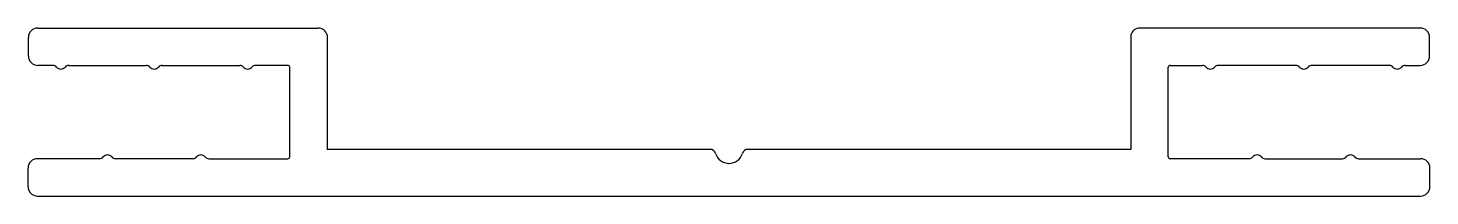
# Model space of a CAD drawing. Extents: x 653.9 to 728.9, y 665 to 674.
import ezdxf

# ---------------------------------------------------------------- set-up
doc = ezdxf.new("R2010")
doc.units = 0
doc.layers.get('0').update_dxf_attribs({"linetype": 'CONTINUOUS'})

msp = doc.modelspace()

# ---------------------------------------------------------------- linework, layer by layer
for p, q in [((654.41, 673.996), (669.41, 673.996)), ((669.892, 673.63), (669.892, 667.496)), ((712.892, 673.63), (712.892, 667.496)), ((728.374, 673.996), (713.374, 673.996)), ((653.91, 672.496), (653.91, 673.496)), ((728.874, 672.496), (728.874, 673.496)), ((655.218, 671.996), (654.41, 671.996)), ((656.066, 671.996), (660.218, 671.996)), ((661.066, 671.996), (665.218, 671.996)), ((667.792, 671.996), (666.066, 671.996)), ((667.892, 667.096), (667.892, 671.896)), ((714.892, 667.096), (714.892, 671.896)), ((714.992, 671.996), (716.718, 671.996)), ((721.718, 671.996), (717.566, 671.996)), ((726.718, 671.996), (722.566, 671.996)), ((727.566, 671.996), (728.374, 671.996)), ((657.718, 666.996), (654.392, 666.996)), ((662.718, 666.996), (658.566, 666.996)), ((663.566, 666.996), (667.792, 666.996)), ((690.386, 667.496), (669.892, 667.496)), ((712.892, 667.496), (692.398, 667.496)), ((719.218, 666.996), (714.992, 666.996)), ((720.066, 666.996), (724.218, 666.996)), ((725.066, 666.996), (728.392, 666.996)), ((653.892, 665.496), (653.892, 666.496)), ((728.892, 665.496), (728.892, 666.496)), ((654.392, 664.996), (728.392, 664.996))]:
    msp.add_line(p, q)
for centre, radius, start, end in [((654.41, 673.496), 0.5, 90, 180), ((669.41, 673.496), 0.5, 15.5785, 90), ((713.374, 673.496), 0.5, 90, 164.4215), ((728.374, 673.496), 0.5, 0, 90), ((654.41, 672.496), 0.5, 180, 270), ((728.374, 672.496), 0.5, 270, 0), ((655.218, 671.746), 0.25, 39.5212, 90), ((655.642, 672.096), 0.3, 219.5212, 320.4788), ((656.066, 671.746), 0.25, 90, 140.4788), ((660.218, 671.746), 0.25, 39.5212, 90), ((660.642, 672.096), 0.3, 219.5212, 320.4788), ((661.066, 671.746), 0.25, 90, 140.4788), ((665.218, 671.746), 0.25, 39.5212, 90), ((665.642, 672.096), 0.3, 219.5212, 320.4788), ((666.066, 671.746), 0.25, 90, 140.4788), ((667.792, 671.896), 0.1, 0, 90), ((714.992, 671.896), 0.1, 90, 180), ((716.718, 671.746), 0.25, 39.5212, 90), ((717.142, 672.096), 0.3, 219.5212, 320.4788), ((717.566, 671.746), 0.25, 90, 140.4788), ((721.718, 671.746), 0.25, 39.5212, 90), ((722.142, 672.096), 0.3, 219.5212, 320.4788), ((722.566, 671.746), 0.25, 90, 140.4788), ((726.718, 671.746), 0.25, 39.5212, 90), ((727.142, 672.096), 0.3, 219.5212, 320.4788), ((727.566, 671.746), 0.25, 90, 140.4788), ((654.392, 666.496), 0.5, 90, 180), ((657.718, 667.246), 0.25, 270, 320.4788), ((658.142, 666.896), 0.3, 39.5212, 140.4788), ((658.566, 667.246), 0.25, 219.5212, 270), ((662.718, 667.246), 0.25, 270, 320.4788), ((663.142, 666.896), 0.3, 39.5212, 140.4788), ((663.566, 667.246), 0.25, 219.5212, 270), ((667.792, 667.096), 0.1, 270, 0), ((690.386, 667.196), 0.3, 16.60155, 90), ((691.392, 667.496), 0.75, 196.60155, 343.39845), ((692.398, 667.196), 0.3, 90, 163.39845), ((714.992, 667.096), 0.1, 180, 270), ((719.218, 667.246), 0.25, 270, 320.4788), ((719.642, 666.896), 0.3, 39.5212, 140.4788), ((720.066, 667.246), 0.25, 219.5212, 270), ((724.218, 667.246), 0.25, 270, 320.4788), ((724.642, 666.896), 0.3, 39.5212, 140.4788), ((725.066, 667.246), 0.25, 219.5212, 270), ((728.392, 666.496), 0.5, 0, 90), ((654.392, 665.496), 0.5, 180, 270), ((728.392, 665.496), 0.5, 270, 0)]:
    msp.add_arc(centre, radius, start, end)

doc.saveas('drawing.dxf')
